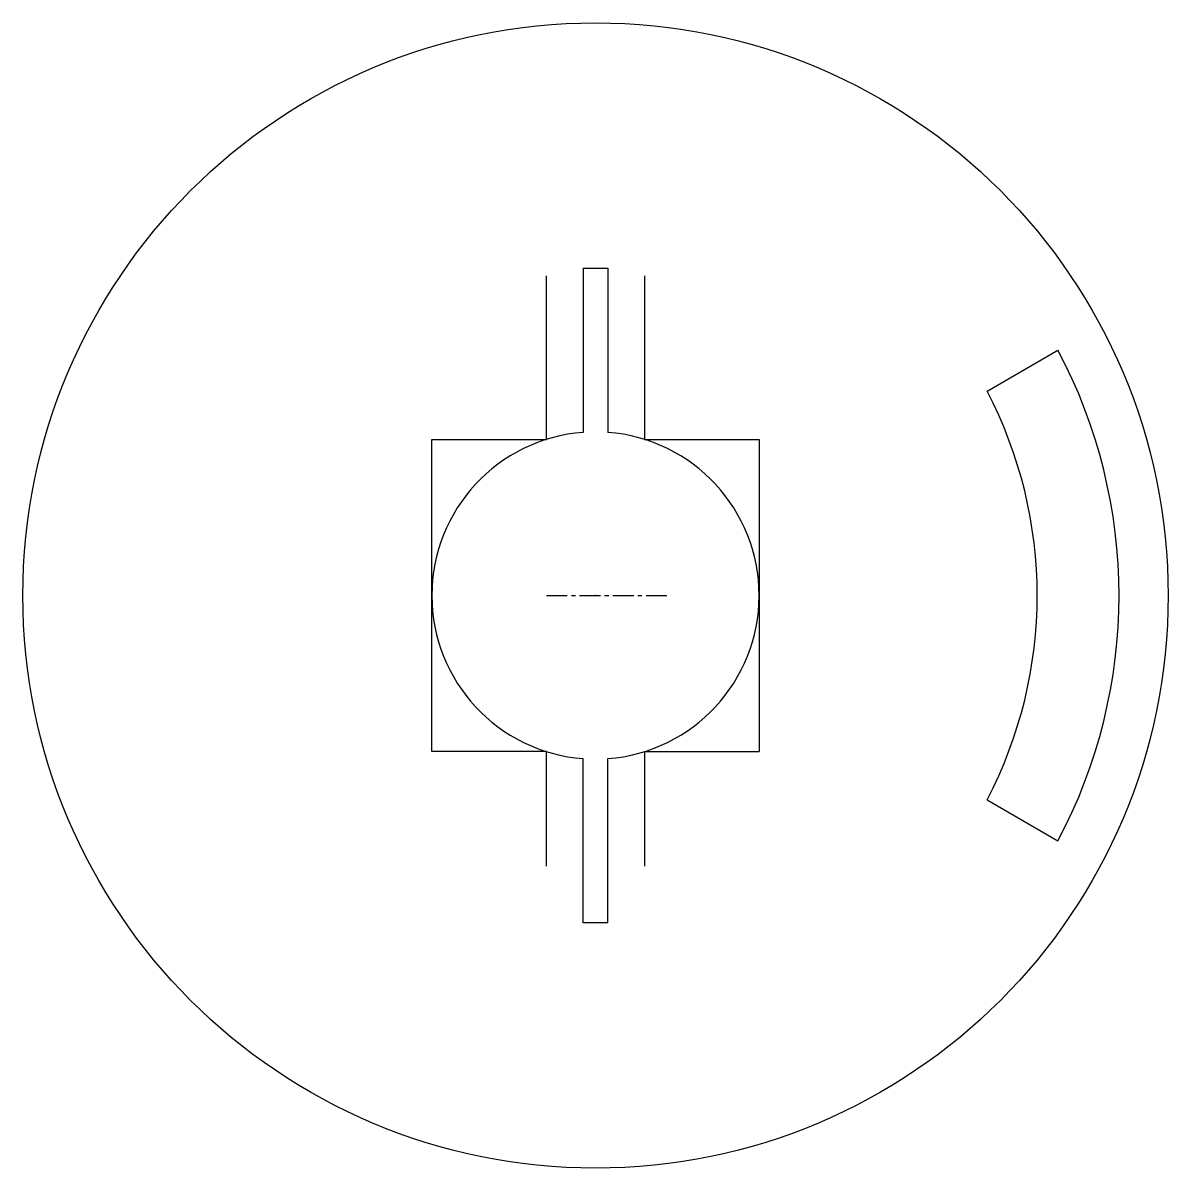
# Model space of a CAD drawing. Header units: millimetres. Extents: x -350 to 350, y -350 to 350.
import ezdxf

# ---------------------------------------------------------------- set-up
doc = ezdxf.new("R2010")
doc.units = ezdxf.units.MM
doc.header["$PDSIZE"] = -1
doc.linetypes.add('CENTERX2', pattern=[20.32, 12.7, -2.54, 2.54, -2.54])

msp = doc.modelspace()

# ---------------------------------------------------------------- linework, layer by layer
at = {"color": 7, "linetype": 'Continuous'}
for p, q in [((-7.5, 200), (-7.5, 99.72)), ((-7.5, 200), (7.5, 200)), ((7.5, 200), (7.5, 99.72)), ((-30, 95.39), (-30, 195.39)), ((30, 195.39), (30, 95.39)), ((239.32, 125), (282.66, 150.02)), ((-100, -95.39), (-100, 95.39)), ((-100, 95.39), (-30, 95.39)), ((30, 95.39), (100, 95.39)), ((100, 95.39), (100, -95.39)), ((-30, -95.39), (-100, -95.39)), ((-30, -165.39), (-30, -95.39)), ((30, -95.39), (30, -165.39)), ((30, -95.39), (100, -95.39)), ((-7.5, -200), (-7.5, -99.72)), ((7.5, -200), (7.5, -99.72)), ((239.32, -125), (282.66, -150.02)), ((7.5, -200), (-7.5, -200))]:
    msp.add_line(p, q, dxfattribs=at)
at = {"color": 7, "linetype": 'CENTERX2'}
msp.add_line((-30, 0), (44.54, 0), dxfattribs=at)
at = {"color": 7, "linetype": 'Continuous'}
msp.add_circle((0, 0), 350, dxfattribs=at)
for radius, start, end in [(320, 332.04299, 27.95701), (270, 332.42153, 27.57847), (100, 94.30122, 265.69878), (100, 274.30122, 85.69878)]:
    msp.add_arc((0, 0), radius, start, end, dxfattribs=at)
msp.add_point((0, 0), dxfattribs=at)

doc.saveas('drawing.dxf')
